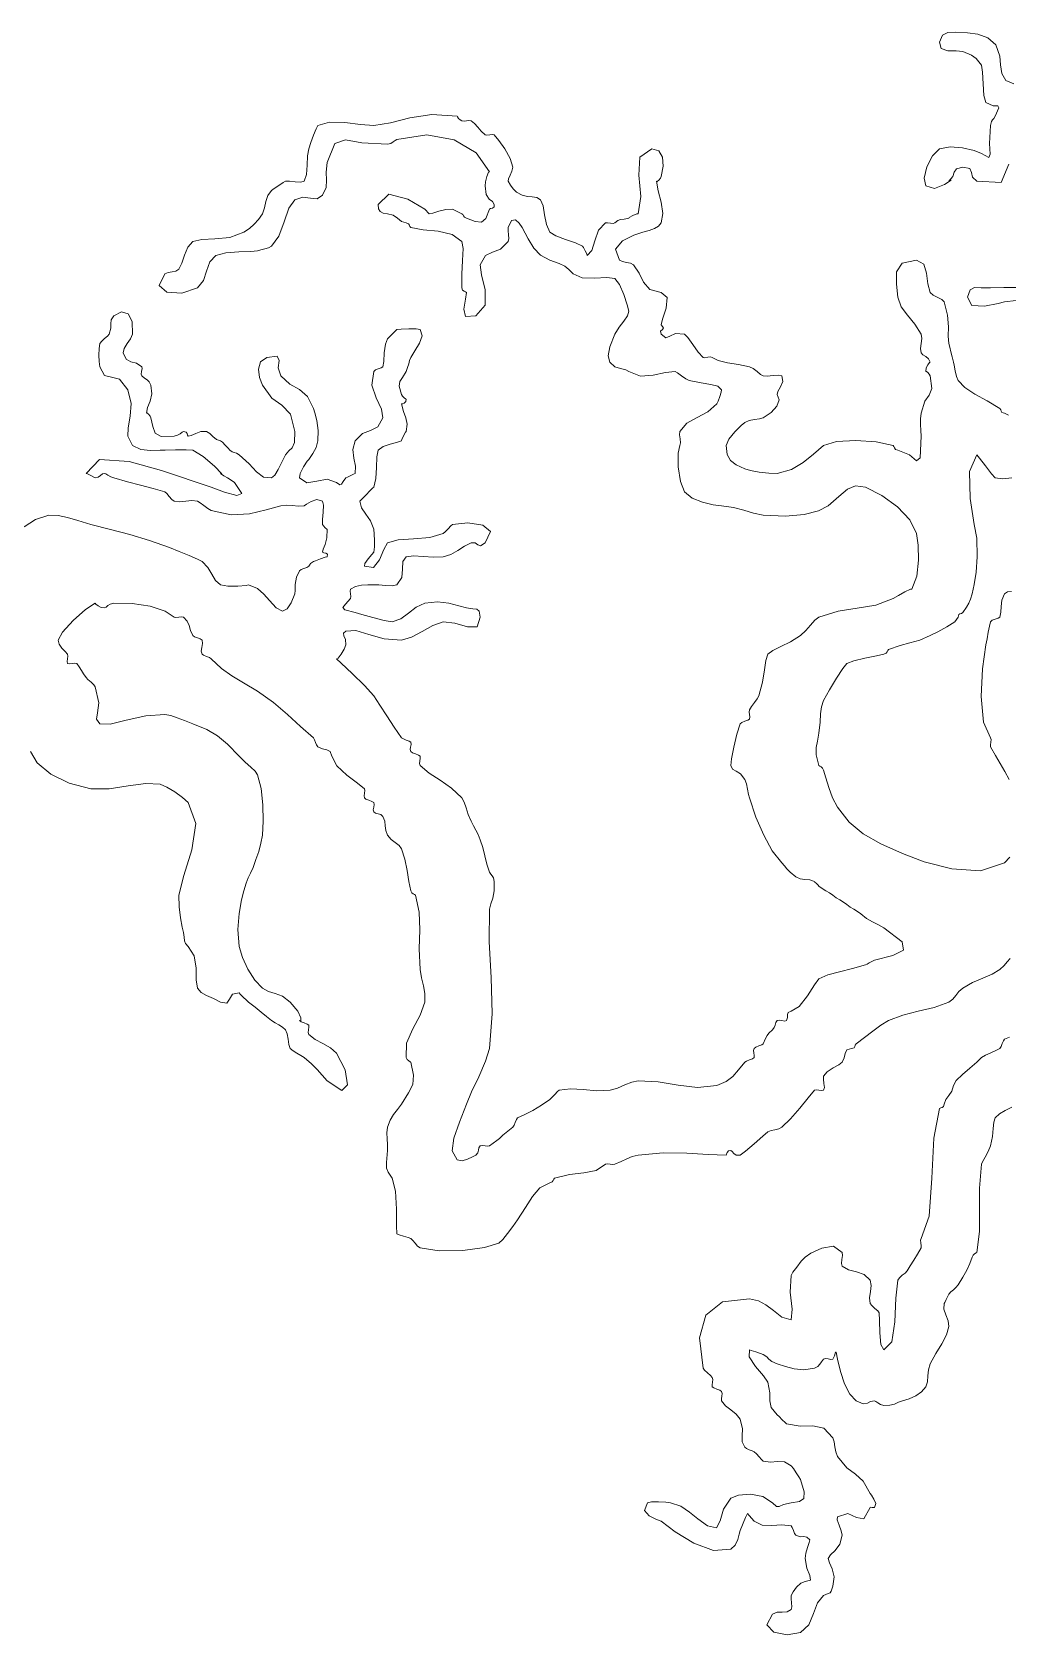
# Model space of a CAD drawing. Header units: inches. Extents: x 18 to 851, y -500 to 848.
# Drawn here: x 649.75 to 672.03, y 480.55 to 517.15 of the extents above; entities that cross this region are included whole.
import ezdxf

# ---------------------------------------------------------------- set-up
doc = ezdxf.new("R2010")
doc.units = ezdxf.units.IN
doc.header["$MEASUREMENT"] = 0
doc.layers.add('Layer 1', color=7, linetype='Continuous')

msp = doc.modelspace()

# ---------------------------------------------------------------- linework, layer by layer
at = {"layer": 'Layer 1', "lineweight": 0}
for points in [[(672.047, 514.128), (671.868, 513.712), (671.312, 513.739), (671.215, 513.833), (671.194, 513.942), (671.154, 514.03), (670.995, 514.057), (670.849, 514.019), (670.802, 513.944), (670.771, 513.846), (670.678, 513.739), (670.729, 513.763), (670.581, 513.663), (670.35, 513.574), (670.148, 513.633), (670.116, 513.809), (670.177, 514.067), (670.303, 514.32), (670.466, 514.48), (670.704, 514.526), (670.992, 514.502), (671.256, 514.44), (671.419, 514.375), (671.587, 514.284), (671.618, 514.359), (671.603, 514.601), (671.631, 515.01), (671.652, 515.1), (671.677, 515.143), (671.705, 515.172), (671.736, 515.222), (671.82, 515.414), (671.798, 515.458), (671.691, 515.462), (671.524, 515.539), (671.476, 515.693), (671.457, 515.963), (671.446, 516.233), (671.419, 516.386), (671.362, 516.468), (671.304, 516.541), (671.197, 516.616), (670.995, 516.704), (670.847, 516.716), (670.656, 516.718), (670.503, 516.766), (670.466, 516.916), (670.532, 517.071), (670.65, 517.137), (670.835, 517.145), (671.102, 517.127), (671.338, 517.096), (671.565, 517.015), (671.746, 516.857), (671.843, 516.598), (671.859, 516.399), (671.889, 516.197), (671.975, 516.036), (672.16, 515.962)], [(649.57, 505.851), (649.83, 506.017), (650.137, 506.116), (650.345, 506.11), (650.558, 506.063), (650.799, 505.989), (651.09, 505.904), (651.539, 505.788), (651.984, 505.67), (652.433, 505.537), (652.89, 505.375), (653.106, 505.288), (653.335, 505.194), (653.526, 505.111), (653.631, 505.057), (653.763, 504.919), (653.856, 504.765), (653.942, 504.624), (654.055, 504.527), (654.223, 504.496), (654.451, 504.494), (654.64, 504.509), (654.689, 504.527), (654.898, 504.436), (655.042, 504.312), (655.169, 504.163), (655.325, 503.998), (655.467, 503.923), (655.576, 503.972), (655.666, 504.113), (655.748, 504.315), (655.754, 504.394), (655.76, 504.533), (655.786, 504.696), (655.854, 504.845), (655.895, 504.871), (655.955, 504.893), (656.02, 504.917), (656.066, 504.951), (656.097, 504.993), (656.108, 505.012), (656.126, 505.027), (656.172, 505.057), (656.222, 505.075), (656.332, 505.115), (656.441, 505.152), (656.489, 505.163), (656.493, 505.225), (656.456, 505.247), (656.409, 505.253), (656.384, 505.269), (656.398, 505.336), (656.441, 505.445), (656.481, 505.598), (656.489, 505.798), (656.476, 505.795), (656.441, 505.825), (656.404, 505.868), (656.384, 505.904), (656.384, 506.016), (656.399, 506.183), (656.407, 506.342), (656.384, 506.433), (656.254, 506.468), (656.121, 506.427), (656.013, 506.362), (655.96, 506.327), (655.829, 506.321), (655.694, 506.332), (655.56, 506.34), (655.431, 506.327), (655.098, 506.237), (654.716, 506.148), (654.294, 506.123), (653.843, 506.222), (653.762, 506.268), (653.672, 506.333), (653.589, 506.396), (653.525, 506.433), (653.398, 506.449), (653.262, 506.436), (653.125, 506.422), (652.996, 506.433), (652.944, 506.471), (652.884, 506.541), (652.826, 506.609), (652.784, 506.645), (652.516, 506.722), (652.229, 506.799), (651.928, 506.878), (651.619, 506.963), (651.553, 506.989), (651.485, 507.024), (651.432, 507.055), (651.407, 507.068), (651.357, 507.057), (651.311, 507.02), (651.259, 506.981), (651.195, 506.963), (651.162, 506.982), (651.09, 507.022), (651.018, 507.06), (650.983, 507.068), (651.288, 507.383), (651.965, 507.34), (652.707, 507.135), (653.207, 506.963), (653.362, 506.912), (653.52, 506.86), (653.68, 506.807), (653.843, 506.751), (654.146, 506.643), (654.424, 506.566), (654.543, 506.607), (654.372, 506.857), (654.299, 506.917), (654.216, 506.965), (654.132, 507.013), (654.055, 507.068), (654.086, 507.056), (653.918, 507.23), (653.659, 507.456), (653.419, 507.598), (653.271, 507.607), (653.023, 507.607), (652.789, 507.602), (652.678, 507.598), (652.458, 507.594), (652.231, 507.613), (652.043, 507.704), (651.937, 507.916), (651.947, 508.111), (651.992, 508.371), (652.01, 508.667), (651.937, 508.975), (651.748, 509.218), (651.562, 509.267), (651.406, 509.302), (651.302, 509.504), (651.286, 509.621), (651.278, 509.77), (651.283, 509.918), (651.302, 510.033), (651.341, 510.087), (651.406, 510.145), (651.474, 510.199), (651.514, 510.245), (651.549, 510.382), (651.547, 510.486), (651.555, 510.575), (651.619, 510.668), (651.793, 510.759), (651.943, 510.712), (652.037, 510.537), (652.043, 510.245), (651.998, 510.142), (651.92, 510.032), (651.851, 509.922), (651.831, 509.821), (651.9, 509.674), (652.008, 509.617), (652.132, 509.583), (652.254, 509.504), (652.263, 509.46), (652.253, 509.396), (652.243, 509.333), (652.254, 509.292), (652.321, 509.244), (652.379, 509.207), (652.427, 509.16), (652.466, 509.08), (652.488, 508.887), (652.445, 508.717), (652.387, 508.57), (652.36, 508.445), (652.375, 508.449), (652.409, 508.418), (652.445, 508.375), (652.466, 508.339), (652.506, 508.135), (652.561, 507.986), (652.7, 507.908), (652.996, 507.916), (653.072, 507.938), (653.134, 507.974), (653.179, 508.006), (653.207, 508.021), (653.271, 508.012), (653.29, 507.978), (653.296, 507.938), (653.313, 507.916), (653.387, 507.932), (653.486, 507.98), (653.605, 508.023), (653.736, 508.021), (653.809, 507.979), (653.88, 507.909), (653.959, 507.842), (654.055, 507.81), (654.098, 507.78), (654.162, 507.714), (654.226, 507.644), (654.266, 507.598), (654.317, 507.561), (654.366, 507.542), (654.418, 507.526), (654.478, 507.492), (654.704, 507.289), (654.878, 507.104), (655.037, 506.98), (655.219, 506.963), (655.294, 507.025), (655.371, 507.155), (655.451, 507.321), (655.537, 507.492), (655.611, 507.583), (655.687, 507.654), (655.739, 507.777), (655.748, 508.021), (655.649, 508.42), (655.455, 508.622), (655.223, 508.788), (655.008, 509.08), (654.946, 509.254), (654.923, 509.445), (654.969, 509.613), (655.113, 509.716), (655.349, 509.742), (655.391, 509.646), (655.372, 509.478), (655.431, 509.292), (655.639, 509.107), (655.853, 508.981), (656.041, 508.826), (656.172, 508.551), (656.203, 508.448), (656.248, 508.272), (656.281, 508.051), (656.277, 507.81), (656.234, 507.656), (656.164, 507.523), (656.099, 507.428), (656.066, 507.386), (656.034, 507.346), (655.948, 507.219), (655.869, 507.069), (655.854, 506.963), (656.027, 506.854), (656.25, 506.892), (656.487, 506.938), (656.701, 506.857), (656.773, 506.803), (656.812, 506.821), (656.85, 506.883), (656.913, 506.963), (656.954, 506.984), (657.024, 507.017), (657.092, 507.048), (657.125, 507.068), (657.135, 507.231), (657.096, 507.416), (657.071, 507.613), (657.125, 507.81), (657.294, 507.979), (657.478, 508.049), (657.643, 508.132), (657.76, 508.339), (657.724, 508.537), (657.602, 508.792), (657.506, 509.086), (657.549, 509.398), (657.589, 509.43), (657.655, 509.454), (657.721, 509.477), (657.76, 509.504), (657.779, 509.623), (657.792, 509.82), (657.815, 510.018), (657.866, 510.139), (657.912, 510.184), (657.979, 510.253), (658.042, 510.318), (658.078, 510.351), (658.177, 510.364), (658.349, 510.371), (658.518, 510.367), (658.607, 510.351), (658.658, 510.206), (658.598, 510.039), (658.489, 509.869), (658.396, 509.716), (658.369, 509.645), (658.348, 509.566), (658.324, 509.482), (658.289, 509.398), (658.203, 509.26), (658.144, 509.169), (658.13, 509.061), (658.184, 508.869), (658.208, 508.831), (658.244, 508.795), (658.275, 508.77), (658.289, 508.763), (658.281, 508.707), (658.244, 508.673), (658.203, 508.658), (658.184, 508.657), (658.232, 508.48), (658.283, 508.334), (658.311, 508.19), (658.289, 508.021), (658.275, 508.01), (658.23, 507.929), (658.188, 507.841), (658.184, 507.81), (658.089, 507.778), (657.929, 507.737), (657.764, 507.68), (657.654, 507.598), (657.621, 507.443), (657.613, 507.205), (657.601, 506.951), (657.549, 506.751), (657.533, 506.735), (657.502, 506.707), (657.468, 506.674), (657.442, 506.645), (657.402, 506.603), (657.331, 506.532), (657.262, 506.465), (657.23, 506.433), (657.268, 506.285), (657.368, 506.14), (657.479, 505.982), (657.549, 505.798), (657.562, 505.677), (657.569, 505.532), (657.566, 505.388), (657.549, 505.269), (657.507, 505.217), (657.422, 505.118), (657.348, 505.014), (657.337, 504.951), (657.545, 504.918), (657.684, 505.095), (657.781, 505.332), (657.866, 505.48), (658.111, 505.548), (658.459, 505.573), (658.827, 505.605), (659.137, 505.692), (659.183, 505.733), (659.248, 505.804), (659.311, 505.872), (659.349, 505.904), (659.699, 505.937), (660.037, 505.889), (660.216, 505.743), (660.09, 505.48), (659.987, 505.414), (659.926, 505.438), (659.866, 505.483), (659.771, 505.48), (659.624, 505.404), (659.472, 505.308), (659.311, 505.219), (659.137, 505.163), (658.911, 505.153), (658.675, 505.174), (658.458, 505.189), (658.289, 505.163), (658.217, 505.055), (658.21, 504.881), (658.189, 504.688), (658.078, 504.527), (657.974, 504.502), (657.822, 504.507), (657.666, 504.522), (657.549, 504.527), (657.413, 504.522), (657.269, 504.516), (657.132, 504.489), (657.02, 504.421), (657.009, 504.379), (657.017, 504.318), (657.027, 504.256), (657.02, 504.21), (656.907, 504.084), (656.844, 504.006), (656.894, 503.951), (657.125, 503.892), (657.278, 503.849), (657.531, 503.775), (657.792, 503.707), (657.972, 503.681), (658.169, 503.746), (658.343, 503.875), (658.517, 504.013), (658.713, 504.104), (659.003, 504.132), (659.268, 504.103), (659.492, 504.047), (659.666, 503.998), (659.809, 503.978), (659.902, 503.968), (659.957, 503.92), (659.983, 503.786), (659.91, 503.565), (659.689, 503.564), (659.403, 503.648), (659.137, 503.681), (658.897, 503.596), (658.652, 503.458), (658.412, 503.327), (658.184, 503.257), (657.789, 503.287), (657.436, 503.391), (657.138, 503.481), (656.913, 503.469), (656.857, 503.417), (656.87, 503.359), (656.904, 503.275), (656.913, 503.151), (656.877, 503.055), (656.808, 502.937), (656.738, 502.846), (656.701, 502.833), (656.809, 502.737), (657.06, 502.502), (657.343, 502.221), (657.549, 501.986), (657.688, 501.779), (657.847, 501.532), (658.015, 501.274), (658.184, 501.033), (658.226, 501.006), (658.294, 500.979), (658.36, 500.953), (658.396, 500.928), (658.401, 500.878), (658.393, 500.82), (658.385, 500.762), (658.396, 500.716), (658.438, 500.688), (658.506, 500.661), (658.571, 500.635), (658.607, 500.61), (658.611, 500.562), (658.604, 500.5), (658.597, 500.44), (658.607, 500.398), (658.813, 500.223), (659.067, 500.062), (659.329, 499.884), (659.561, 499.657), (659.611, 499.562), (659.658, 499.431), (659.709, 499.281), (659.771, 499.127), (659.826, 499.021), (659.88, 498.922), (659.933, 498.82), (659.983, 498.704), (660.04, 498.524), (660.084, 498.333), (660.13, 498.142), (660.195, 497.963), (660.225, 497.918), (660.256, 497.88), (660.284, 497.83), (660.302, 497.751), (660.302, 497.534), (660.267, 497.369), (660.224, 497.236), (660.195, 497.116), (660.182, 496.369), (660.228, 495.556), (660.256, 494.729), (660.195, 493.939), (660.104, 493.645), (659.949, 493.292), (659.785, 492.946), (659.666, 492.669), (659.504, 492.253), (659.375, 491.89), (659.339, 491.598), (659.454, 491.398), (659.565, 491.374), (659.692, 491.407), (659.807, 491.462), (659.878, 491.504), (659.925, 491.553), (659.94, 491.612), (659.95, 491.669), (659.983, 491.716), (660.03, 491.725), (660.09, 491.716), (660.149, 491.707), (660.195, 491.716), (660.357, 491.832), (660.418, 491.885), (660.499, 491.959), (660.725, 492.139), (660.752, 492.182), (660.779, 492.25), (660.806, 492.316), (660.831, 492.351), (660.999, 492.429), (661.184, 492.524), (661.378, 492.639), (661.572, 492.774), (661.616, 492.818), (661.681, 492.888), (661.744, 492.954), (661.783, 492.986), (662.039, 493.017), (662.33, 492.997), (662.639, 492.972), (662.948, 492.986), (663.116, 493.034), (663.281, 493.103), (663.438, 493.167), (663.584, 493.198), (664.046, 493.173), (664.495, 493.098), (664.938, 493.047), (665.384, 493.092), (665.596, 493.179), (665.75, 493.3), (665.879, 493.449), (666.019, 493.622), (666.061, 493.647), (666.13, 493.675), (666.196, 493.704), (666.23, 493.728), (666.236, 493.777), (666.228, 493.835), (666.221, 493.894), (666.23, 493.939), (666.272, 493.968), (666.341, 493.994), (666.406, 494.02), (666.442, 494.045), (666.494, 494.165), (666.527, 494.233), (666.571, 494.288), (666.654, 494.363), (666.688, 494.412), (666.709, 494.471), (666.729, 494.529), (666.76, 494.575), (666.804, 494.583), (666.868, 494.573), (666.932, 494.564), (666.972, 494.575), (666.996, 494.643), (666.994, 494.709), (667.007, 494.762), (667.078, 494.786), (667.261, 494.899), (667.449, 495.141), (667.61, 495.39), (667.713, 495.527), (667.915, 495.618), (668.184, 495.69), (668.48, 495.76), (668.771, 495.845), (668.811, 495.865), (668.858, 495.895), (668.916, 495.926), (668.983, 495.951), (669.399, 496.062), (669.645, 496.182), (669.612, 496.371), (669.195, 496.692), (669.07, 496.761), (668.936, 496.827), (668.799, 496.905), (668.666, 497.01), (668.591, 497.067), (668.507, 497.116), (668.423, 497.165), (668.349, 497.222), (668.273, 497.279), (668.188, 497.328), (668.104, 497.376), (668.03, 497.434), (667.955, 497.491), (667.871, 497.54), (667.787, 497.588), (667.713, 497.645), (667.693, 497.664), (667.654, 497.702), (667.618, 497.738), (667.607, 497.751), (667.504, 497.784), (667.391, 497.797), (667.28, 497.813), (667.184, 497.857), (667.058, 497.961), (666.98, 498.041), (666.926, 498.108), (666.866, 498.175), (666.648, 498.45), (666.451, 498.805), (666.275, 499.216), (666.125, 499.657), (666.106, 499.738), (666.085, 499.854), (666.057, 499.977), (666.019, 500.081), (665.921, 500.206), (665.82, 500.267), (665.739, 500.315), (665.701, 500.398), (665.718, 500.548), (665.769, 500.814), (665.839, 501.111), (665.913, 501.351), (665.951, 501.383), (666.02, 501.408), (666.087, 501.431), (666.125, 501.457), (666.132, 501.506), (666.124, 501.563), (666.117, 501.619), (666.125, 501.668), (666.173, 501.747), (666.238, 501.837), (666.301, 501.923), (666.337, 501.986), (666.424, 502.304), (666.467, 502.58), (666.498, 502.798), (666.549, 502.939), (666.66, 503.027), (666.841, 503.116), (667.061, 503.223), (667.289, 503.363), (667.415, 503.477), (667.522, 503.603), (667.619, 503.715), (667.713, 503.786), (668.148, 503.921), (668.586, 503.988), (669.011, 504.06), (669.407, 504.21), (669.525, 504.279), (669.676, 504.364), (669.798, 504.426), (669.831, 504.421), (669.946, 504.725), (669.986, 505.084), (669.976, 505.429), (669.937, 505.692), (669.783, 506.007), (669.505, 506.304), (669.15, 506.561), (668.771, 506.751), (668.548, 506.786), (668.361, 506.706), (668.168, 506.543), (667.925, 506.327), (667.705, 506.212), (667.373, 506.131), (666.946, 506.095), (666.442, 506.116), (666.218, 506.159), (665.997, 506.227), (665.761, 506.292), (665.489, 506.327), (665.295, 506.351), (665.054, 506.409), (664.818, 506.506), (664.643, 506.645), (664.551, 506.879), (664.502, 507.214), (664.498, 507.529), (664.537, 507.704), (664.553, 507.765), (664.544, 507.857), (664.532, 507.951), (664.537, 508.021), (664.696, 508.214), (664.93, 508.344), (665.178, 508.471), (665.384, 508.657), (665.411, 508.719), (665.447, 508.824), (665.479, 508.924), (665.489, 508.975), (665.406, 509.058), (665.247, 509.1), (665.022, 509.133), (664.748, 509.186), (664.67, 509.227), (664.572, 509.298), (664.482, 509.366), (664.431, 509.398), (664.207, 509.371), (663.93, 509.308), (663.638, 509.29), (663.372, 509.398), (663.302, 509.435), (663.215, 509.458), (663.127, 509.478), (663.055, 509.504), (662.941, 509.604), (662.901, 509.749), (662.938, 509.956), (663.055, 510.245), (663.149, 510.404), (663.256, 510.545), (663.342, 510.669), (663.372, 510.774), (663.337, 510.919), (663.258, 511.15), (663.157, 511.378), (663.055, 511.516), (662.867, 511.544), (662.59, 511.526), (662.307, 511.53), (662.102, 511.622), (662.007, 511.724), (661.912, 511.798), (661.78, 511.863), (661.572, 511.939), (661.356, 512.052), (661.203, 512.212), (661.076, 512.422), (660.937, 512.68), (660.87, 512.78), (660.783, 512.857), (660.693, 512.846), (660.619, 512.68), (660.617, 512.607), (660.628, 512.517), (660.635, 512.429), (660.619, 512.363), (660.442, 512.187), (660.264, 512.119), (660.104, 512.04), (659.983, 511.833), (660.012, 511.601), (660.094, 511.256), (660.094, 510.909), (659.878, 510.668), (659.646, 510.654), (659.603, 510.82), (659.644, 511.043), (659.666, 511.198), (659.648, 511.211), (659.614, 511.225), (659.58, 511.252), (659.561, 511.304), (659.558, 511.614), (659.577, 511.931), (659.589, 512.2), (659.561, 512.363), (659.339, 512.525), (659.019, 512.595), (658.678, 512.628), (658.396, 512.68), (658.377, 512.702), (658.367, 512.736), (658.346, 512.769), (658.289, 512.786), (658.187, 512.821), (658.094, 512.892), (657.993, 512.962), (657.866, 512.998), (657.766, 513.012), (657.694, 513.045), (657.656, 513.109), (657.654, 513.21), (657.895, 513.442), (658.329, 513.329), (658.718, 513.103), (658.819, 512.998), (658.902, 513.011), (659.038, 513.055), (659.196, 513.097), (659.349, 513.104), (659.363, 513.091), (659.436, 513.055), (659.518, 513.018), (659.561, 512.998), (659.582, 512.977), (659.599, 512.949), (659.621, 512.919), (659.666, 512.892), (659.865, 512.819), (660.008, 512.808), (660.111, 512.891), (660.195, 513.104), (660.219, 513.119), (660.261, 513.127), (660.296, 513.151), (660.302, 513.21), (660.259, 513.274), (660.188, 513.332), (660.119, 513.434), (660.09, 513.633), (660.102, 513.727), (660.131, 513.85), (660.166, 513.945), (660.195, 513.951), (659.885, 514.389), (659.386, 514.685), (658.763, 514.799), (658.078, 514.692), (658.037, 514.668), (657.996, 514.635), (657.943, 514.604), (657.866, 514.586), (657.282, 514.619), (656.904, 514.687), (656.663, 514.598), (656.489, 514.163), (656.465, 513.943), (656.473, 513.76), (656.463, 513.593), (656.384, 513.421), (656.256, 513.338), (656.105, 513.351), (655.935, 513.372), (655.748, 513.315), (655.613, 513.121), (655.505, 512.811), (655.386, 512.488), (655.219, 512.257), (655.147, 512.22), (655.062, 512.193), (654.975, 512.172), (654.901, 512.151), (654.744, 512.136), (654.473, 512.13), (654.177, 512.107), (653.948, 512.045), (653.812, 511.895), (653.737, 511.685), (653.662, 511.47), (653.525, 511.304), (653.172, 511.182), (652.831, 511.207), (652.651, 511.36), (652.784, 511.622), (652.857, 511.657), (652.947, 511.67), (653.035, 511.686), (653.102, 511.728), (653.171, 511.868), (653.23, 512.053), (653.306, 512.234), (653.419, 512.363), (653.627, 512.412), (653.925, 512.422), (654.262, 512.457), (654.584, 512.574), (654.712, 512.66), (654.822, 512.755), (654.92, 512.866), (655.008, 512.998), (655.06, 513.132), (655.091, 513.275), (655.134, 513.412), (655.219, 513.527), (655.281, 513.573), (655.385, 513.643), (655.484, 513.708), (655.537, 513.739), (655.626, 513.74), (655.76, 513.728), (655.888, 513.721), (655.96, 513.739), (656.013, 513.891), (656.032, 514.104), (656.042, 514.319), (656.066, 514.48), (656.114, 514.62), (656.176, 514.789), (656.234, 514.935), (656.277, 515.01), (656.541, 515.09), (656.888, 515.079), (657.247, 515.033), (657.549, 515.01), (657.934, 515.072), (658.371, 515.185), (658.873, 515.263), (659.454, 515.222), (659.46, 515.208), (659.484, 515.174), (659.52, 515.138), (659.561, 515.116), (659.611, 515.113), (659.668, 515.12), (659.724, 515.125), (659.771, 515.116), (659.851, 515.057), (659.923, 514.972), (659.999, 514.879), (660.09, 514.798), (660.135, 514.792), (660.199, 514.801), (660.262, 514.809), (660.302, 514.798), (660.404, 514.67), (660.543, 514.479), (660.666, 514.261), (660.725, 514.057), (660.706, 513.968), (660.662, 513.876), (660.623, 513.795), (660.619, 513.739), (660.674, 513.648), (660.731, 513.567), (660.812, 513.492), (660.937, 513.421), (661.06, 513.388), (661.17, 513.383), (661.27, 513.371), (661.36, 513.315), (661.418, 513.179), (661.451, 512.972), (661.492, 512.751), (661.572, 512.574), (661.706, 512.494), (661.928, 512.411), (662.157, 512.33), (662.313, 512.257), (662.335, 512.223), (662.375, 512.15), (662.411, 512.079), (662.419, 512.045), (662.525, 512.154), (662.596, 512.377), (662.684, 512.618), (662.843, 512.786), (662.888, 512.79), (662.953, 512.781), (663.016, 512.775), (663.055, 512.786), (663.119, 512.845), (663.184, 512.865), (663.263, 512.872), (663.372, 512.892), (663.382, 512.907), (663.463, 512.954), (663.552, 512.997), (663.584, 512.998), (663.645, 513.393), (663.598, 513.874), (663.623, 514.289), (663.901, 514.48), (664.06, 514.433), (664.143, 514.289), (664.158, 514.082), (664.113, 513.845), (664.094, 513.81), (664.058, 513.765), (664.023, 513.733), (664.007, 513.739), (664.046, 513.521), (664.113, 513.259), (664.152, 513), (664.113, 512.786), (664.051, 512.713), (663.957, 512.658), (663.836, 512.614), (663.689, 512.574), (663.484, 512.508), (663.226, 512.376), (663.066, 512.185), (663.16, 511.939), (663.229, 511.903), (663.319, 511.886), (663.408, 511.869), (663.478, 511.833), (663.605, 511.64), (663.708, 511.432), (663.854, 511.266), (664.113, 511.198), (664.248, 511.087), (664.223, 510.839), (664.143, 510.586), (664.113, 510.457), (664.166, 510.389), (664.139, 510.351), (664.098, 510.312), (664.113, 510.245), (664.218, 510.162), (664.31, 510.2), (664.436, 510.261), (664.643, 510.245), (664.719, 510.167), (664.83, 510.009), (664.954, 509.837), (665.066, 509.716), (665.111, 509.709), (665.175, 509.718), (665.238, 509.727), (665.277, 509.716), (665.408, 509.644), (665.624, 509.595), (665.879, 509.554), (666.125, 509.504), (666.21, 509.462), (666.299, 509.395), (666.38, 509.329), (666.442, 509.292), (666.531, 509.291), (666.666, 509.304), (666.794, 509.31), (666.866, 509.292), (666.889, 509.168), (666.834, 509.043), (666.77, 508.937), (666.76, 508.869), (666.803, 508.75), (666.75, 508.606), (666.623, 508.461), (666.442, 508.339), (666.354, 508.314), (666.239, 508.296), (666.119, 508.273), (666.019, 508.233), (665.934, 508.16), (665.79, 508.015), (665.655, 507.847), (665.596, 507.704), (665.618, 507.501), (665.691, 507.363), (665.821, 507.263), (666.019, 507.174), (666.151, 507.137), (666.351, 507.098), (666.568, 507.07), (666.76, 507.068), (667.087, 507.153), (667.351, 507.313), (667.584, 507.51), (667.818, 507.704), (668.111, 507.797), (668.551, 507.821), (669.021, 507.786), (669.407, 507.704), (669.425, 507.683), (669.435, 507.648), (669.457, 507.615), (669.513, 507.598), (669.776, 507.491), (669.938, 507.357), (670.021, 507.422), (670.042, 507.916), (670.038, 508.046), (670.032, 508.181), (670.031, 508.316), (670.042, 508.445), (670.13, 508.716), (670.23, 508.857), (670.289, 509.003), (670.254, 509.292), (670.231, 509.333), (670.195, 509.37), (670.163, 509.394), (670.148, 509.398), (670.16, 509.475), (670.196, 509.546), (670.234, 509.597), (670.254, 509.61), (670.213, 509.685), (670.148, 509.734), (670.084, 509.774), (670.042, 509.821), (670.029, 509.922), (670.043, 510.034), (670.057, 510.145), (670.042, 510.245), (669.901, 510.479), (669.733, 510.677), (669.587, 510.871), (669.513, 511.092), (669.479, 511.388), (669.484, 511.667), (669.61, 511.87), (669.937, 511.939), (670.104, 511.847), (670.17, 511.642), (670.198, 511.399), (670.254, 511.198), (670.32, 511.14), (670.423, 511.086), (670.52, 511.036), (670.572, 510.986), (670.646, 510.68), (670.666, 510.417), (670.665, 510.201), (670.678, 510.033), (670.697, 509.948), (670.723, 509.845), (670.752, 509.731), (670.783, 509.61), (670.798, 509.536), (670.822, 509.411), (670.854, 509.28), (670.89, 509.186), (671.042, 509.027), (671.272, 508.877), (671.551, 508.724), (671.843, 508.551), (671.867, 508.519), (671.872, 508.486), (671.889, 508.459), (671.948, 508.445), (672.04, 508.401)], [(672.216, 511.017), (671.948, 510.986), (671.804, 510.945), (671.493, 510.885), (671.199, 510.902), (671.102, 511.092), (671.164, 511.258), (671.266, 511.311), (671.417, 511.307), (671.631, 511.304), (671.935, 511.315), (672.232, 511.314)], [(672.112, 506.966), (671.899, 506.942), (671.736, 506.963), (671.65, 507.058), (671.512, 507.241), (671.38, 507.418), (671.312, 507.492), (671.148, 507.113), (671.165, 506.497), (671.255, 505.902), (671.312, 505.586), (671.323, 505.164), (671.299, 504.812), (671.256, 504.53), (671.207, 504.315), (671.172, 504.195), (671.133, 504.106), (671.078, 504.016), (670.995, 503.892), (670.963, 503.868), (670.931, 503.863), (670.903, 503.846), (670.89, 503.786), (670.812, 503.681), (670.634, 503.561), (670.425, 503.447), (670.254, 503.363), (670.011, 503.262), (669.79, 503.197), (669.563, 503.135), (669.301, 503.045), (669.283, 503.026), (669.269, 502.996), (669.243, 502.963), (669.195, 502.939), (669.022, 502.904), (668.763, 502.852), (668.508, 502.79), (668.349, 502.728), (668.258, 502.614), (668.114, 502.394), (667.954, 502.127), (667.818, 501.88), (667.769, 501.736), (667.75, 501.581), (667.738, 501.39), (667.713, 501.139), (667.676, 500.957), (667.646, 500.807), (667.649, 500.638), (667.713, 500.398), (667.73, 500.382), (667.762, 500.366), (667.795, 500.338), (667.818, 500.292), (667.866, 500.114), (667.936, 499.892), (668.025, 499.658), (668.137, 499.445), (668.402, 499.105), (668.724, 498.839), (669.121, 498.611), (669.619, 498.386), (670.116, 498.2), (670.748, 498.037), (671.398, 497.996), (671.948, 498.175), (672.069, 498.302)], [(672.054, 500.081), (671.955, 500.261), (671.85, 500.443), (671.74, 500.63), (671.631, 500.822), (671.626, 500.867), (671.635, 500.932), (671.642, 500.994), (671.631, 501.033), (671.464, 501.391), (671.415, 501.97), (671.447, 502.609), (671.524, 503.151), (671.551, 503.291), (671.578, 503.443), (671.604, 503.581), (671.631, 503.681), (671.669, 503.713), (671.736, 503.738), (671.805, 503.76), (671.843, 503.786), (671.865, 503.897), (671.868, 504.032), (671.885, 504.176), (671.948, 504.315), (672.016, 504.361), (672.104, 504.374)], [(672.075, 495.993), (672.006, 495.915), (671.936, 495.828), (671.843, 495.739), (671.669, 495.637), (671.449, 495.543), (671.215, 495.442), (670.995, 495.316), (670.908, 495.235), (670.838, 495.146), (670.767, 495.062), (670.678, 494.998), (670.338, 494.873), (669.979, 494.785), (669.627, 494.698), (669.301, 494.575), (669.123, 494.466), (668.939, 494.33), (668.752, 494.184), (668.561, 494.045), (668.536, 494.013), (668.531, 493.98), (668.515, 493.953), (668.454, 493.939), (668.348, 493.903), (668.307, 493.823), (668.286, 493.722), (668.242, 493.622), (668.166, 493.567), (668.035, 493.492), (667.901, 493.401), (667.818, 493.304), (667.813, 493.233), (667.826, 493.14), (667.835, 493.049), (667.818, 492.986), (667.776, 492.977), (667.712, 492.987), (667.648, 492.996), (667.607, 492.986), (667.465, 492.808), (667.274, 492.571), (667.064, 492.331), (666.866, 492.139), (666.793, 492.102), (666.707, 492.083), (666.622, 492.066), (666.549, 492.034), (666.432, 491.934), (666.232, 491.759), (666.033, 491.589), (665.913, 491.504), (665.821, 491.5), (665.769, 491.538), (665.735, 491.585), (665.701, 491.61), (665.645, 491.596), (665.616, 491.559), (665.604, 491.521), (665.596, 491.504), (665.182, 491.515), (664.695, 491.544), (664.156, 491.553), (663.584, 491.504), (663.449, 491.471), (663.324, 491.419), (663.197, 491.358), (663.055, 491.292), (663.009, 491.29), (662.943, 491.298), (662.881, 491.303), (662.843, 491.292), (662.628, 491.149), (662.347, 491.096), (662.021, 491.062), (661.678, 490.975), (661.66, 490.956), (661.646, 490.925), (661.62, 490.893), (661.572, 490.869), (661.343, 490.752), (661.173, 490.556), (661.018, 490.304), (660.831, 490.021), (660.723, 489.874), (660.606, 489.713), (660.496, 489.575), (660.407, 489.492), (660.082, 489.39), (659.583, 489.323), (659.045, 489.314), (658.607, 489.387), (658.551, 489.426), (658.496, 489.488), (658.443, 489.553), (658.396, 489.598), (658.339, 489.618), (658.233, 489.649), (658.13, 489.682), (658.078, 489.704), (658.067, 489.891), (658.069, 490.266), (658.05, 490.678), (657.972, 490.975), (657.879, 491.116), (657.84, 491.205), (657.84, 491.337), (657.866, 491.61), (657.867, 491.741), (657.857, 491.876), (657.853, 492.011), (657.866, 492.139), (657.924, 492.301), (658.005, 492.43), (658.096, 492.546), (658.184, 492.669), (658.345, 492.923), (658.439, 493.117), (658.459, 493.325), (658.396, 493.622), (658.38, 493.634), (658.348, 493.653), (658.312, 493.684), (658.289, 493.728), (658.301, 494.056), (658.439, 494.382), (658.607, 494.699), (658.713, 494.998), (658.716, 495.189), (658.684, 495.37), (658.64, 495.55), (658.607, 495.739), (658.591, 496.21), (658.6, 496.643), (658.585, 497.048), (658.501, 497.434), (658.484, 497.449), (658.453, 497.466), (658.419, 497.493), (658.396, 497.539), (658.354, 497.751), (658.312, 498.003), (658.259, 498.261), (658.184, 498.492), (658.127, 498.57), (658.043, 498.637), (657.95, 498.711), (657.866, 498.81), (657.827, 498.913), (657.814, 499.021), (657.801, 499.13), (657.76, 499.233), (657.711, 499.276), (657.65, 499.294), (657.592, 499.309), (657.549, 499.339), (657.54, 499.386), (657.549, 499.446), (657.559, 499.505), (657.549, 499.551), (657.507, 499.578), (657.438, 499.605), (657.372, 499.632), (657.337, 499.657), (657.332, 499.705), (657.341, 499.766), (657.348, 499.824), (657.337, 499.869), (657.183, 499.995), (656.937, 500.175), (656.705, 500.387), (656.596, 500.61), (656.559, 500.716), (656.479, 500.758), (656.378, 500.778), (656.277, 500.822), (656.244, 500.867), (656.223, 500.927), (656.202, 500.987), (656.172, 501.033), (655.881, 501.292), (655.582, 501.562), (655.261, 501.833), (654.901, 502.092), (654.58, 502.288), (654.311, 502.444), (654.072, 502.61), (653.843, 502.833), (653.799, 502.861), (653.731, 502.89), (653.667, 502.917), (653.631, 502.939), (653.615, 503.009), (653.627, 503.096), (653.641, 503.184), (653.631, 503.257), (653.59, 503.291), (653.525, 503.313), (653.461, 503.334), (653.419, 503.363), (653.369, 503.479), (653.336, 503.591), (653.292, 503.696), (653.207, 503.786), (653.162, 503.793), (653.098, 503.783), (653.035, 503.775), (652.996, 503.786), (652.788, 503.925), (652.448, 504.035), (652.038, 504.099), (651.619, 504.104), (651.535, 504.084), (651.48, 504.05), (651.442, 504.017), (651.407, 503.998), (651.33, 504.007), (651.257, 504.042), (651.205, 504.083), (651.195, 504.104), (650.97, 503.963), (650.689, 503.709), (650.45, 503.441), (650.349, 503.257), (650.373, 503.167), (650.434, 503.081), (650.505, 503.002), (650.561, 502.939), (650.568, 502.894), (650.559, 502.831), (650.55, 502.77), (650.561, 502.728), (650.604, 502.719), (650.667, 502.729), (650.73, 502.738), (650.772, 502.728), (650.83, 502.65), (650.88, 502.571), (650.929, 502.49), (650.983, 502.41), (651.028, 502.364), (651.097, 502.302), (651.162, 502.241), (651.195, 502.198), (651.273, 501.829), (651.245, 501.598), (651.219, 501.457), (651.302, 501.351), (651.531, 501.345), (651.903, 501.433), (652.345, 501.533), (652.784, 501.563), (652.918, 501.538), (653.063, 501.489), (653.229, 501.425), (653.419, 501.351), (653.74, 501.22), (653.984, 501.078), (654.211, 500.888), (654.478, 500.61), (654.615, 500.474), (654.743, 500.36), (654.845, 500.265), (654.901, 500.187), (654.98, 499.874), (655.02, 499.5), (655.025, 499.125), (655.008, 498.81), (654.976, 498.623), (654.925, 498.435), (654.862, 498.249), (654.796, 498.069), (654.74, 497.937), (654.688, 497.83), (654.636, 497.71), (654.584, 497.539), (654.534, 497.33), (654.478, 497.019), (654.448, 496.65), (654.478, 496.269), (654.552, 496.016), (654.677, 495.744), (654.835, 495.497), (655.008, 495.316), (655.151, 495.24), (655.303, 495.194), (655.465, 495.13), (655.643, 494.998), (655.818, 494.788), (655.888, 494.639), (655.888, 494.563), (655.854, 494.575), (655.896, 494.546), (655.964, 494.52), (656.03, 494.495), (656.066, 494.469), (656.07, 494.421), (656.062, 494.359), (656.056, 494.3), (656.066, 494.257), (656.211, 494.141), (656.389, 494.049), (656.564, 493.955), (656.701, 493.833), (656.899, 493.448), (656.948, 493.11), (656.82, 492.975), (656.489, 493.198), (656.373, 493.326), (656.26, 493.455), (656.13, 493.587), (655.96, 493.728), (655.884, 493.776), (655.794, 493.827), (655.708, 493.881), (655.643, 493.939), (655.609, 494.028), (655.594, 494.151), (655.577, 494.274), (655.537, 494.363), (655.465, 494.424), (655.384, 494.474), (655.3, 494.521), (655.219, 494.575), (655.103, 494.667), (654.979, 494.768), (654.844, 494.879), (654.689, 494.998), (654.646, 495.037), (654.57, 495.11), (654.5, 495.18), (654.478, 495.21), (654.324, 495.175), (654.259, 495.061), (654.197, 494.968), (654.055, 494.998), (653.891, 495.08), (653.737, 495.145), (653.61, 495.216), (653.525, 495.316), (653.498, 495.501), (653.494, 495.77), (653.452, 496.049), (653.313, 496.269), (653.254, 496.333), (653.233, 496.397), (653.226, 496.477), (653.207, 496.586), (653.18, 496.708), (653.14, 496.917), (653.108, 497.172), (653.102, 497.434), (653.213, 497.885), (653.399, 498.473), (653.49, 499.07), (653.313, 499.551), (653.186, 499.665), (653.012, 499.794), (652.83, 499.907), (652.678, 499.975), (652.35, 499.989), (651.946, 499.932), (651.511, 499.869), (651.09, 499.869), (650.598, 499.993), (650.177, 500.203), (649.867, 500.458), (649.713, 500.716)], [(672.111, 492.598), (671.962, 492.524), (671.833, 492.444), (671.736, 492.351), (671.705, 492.257), (671.691, 492.111), (671.674, 491.927), (671.631, 491.716), (671.578, 491.587), (671.509, 491.457), (671.447, 491.35), (671.419, 491.292), (671.375, 490.751), (671.38, 490.245), (671.378, 489.759), (671.312, 489.281), (671.298, 489.272), (671.266, 489.25), (671.23, 489.217), (671.207, 489.175), (671.158, 489.025), (671.088, 488.874), (670.998, 488.715), (670.89, 488.54), (670.838, 488.477), (670.781, 488.426), (670.725, 488.379), (670.678, 488.328), (670.656, 488.285), (670.617, 488.207), (670.583, 488.136), (670.572, 488.116), (670.566, 487.984), (670.61, 487.853), (670.661, 487.72), (670.678, 487.586), (670.622, 487.397), (670.514, 487.191), (670.382, 486.971), (670.254, 486.739), (670.214, 486.603), (670.201, 486.463), (670.189, 486.329), (670.148, 486.21), (670.052, 486.098), (669.92, 486.008), (669.771, 485.939), (669.619, 485.893), (669.531, 485.859), (669.439, 485.819), (669.332, 485.789), (669.195, 485.787), (669.116, 485.809), (669.057, 485.843), (669.014, 485.876), (668.983, 485.893), (668.891, 485.877), (668.818, 485.836), (668.724, 485.823), (668.561, 485.893), (668.415, 486.043), (668.295, 486.28), (668.201, 486.562), (668.137, 486.845), (668.103, 487.003), (668.087, 486.999), (668.069, 486.918), (668.03, 486.845), (667.984, 486.837), (667.924, 486.847), (667.863, 486.856), (667.818, 486.845), (667.768, 486.785), (667.733, 486.725), (667.688, 486.672), (667.607, 486.634), (667.368, 486.603), (667.148, 486.625), (666.946, 486.679), (666.76, 486.739), (666.639, 486.79), (666.571, 486.84), (666.519, 486.893), (666.442, 486.951), (666.378, 486.975), (666.269, 487.009), (666.167, 487.04), (666.125, 487.057), (666.119, 486.893), (666.263, 486.676), (666.443, 486.464), (666.549, 486.316), (666.59, 486.075), (666.59, 485.893), (666.622, 485.736), (666.76, 485.575), (666.804, 485.532), (666.875, 485.461), (666.941, 485.394), (666.972, 485.363), (667.287, 485.316), (667.576, 485.322), (667.827, 485.269), (668.03, 485.045), (668.057, 484.957), (668.074, 484.843), (668.097, 484.725), (668.137, 484.622), (668.346, 484.365), (668.544, 484.214), (668.723, 484.055), (668.878, 483.775), (668.909, 483.735), (668.968, 483.649), (669.008, 483.546), (668.983, 483.457), (668.963, 483.455), (668.929, 483.458), (668.895, 483.46), (668.878, 483.457), (668.733, 483.196), (668.567, 483.227), (668.371, 483.32), (668.137, 483.245), (668.131, 483.171), (668.17, 483.051), (668.22, 482.922), (668.242, 482.822), (668.189, 482.617), (668.084, 482.474), (667.979, 482.373), (667.925, 482.292), (667.951, 482.195), (668.016, 482.054), (668.061, 481.874), (668.03, 481.657), (667.989, 481.545), (667.966, 481.506), (667.921, 481.49), (667.818, 481.445), (667.677, 481.279), (667.588, 481.033), (667.48, 480.78), (667.289, 480.598), (666.987, 480.546), (666.681, 480.612), (666.521, 480.778), (666.654, 481.022), (666.758, 481.063), (666.875, 481.067), (666.988, 481.075), (667.078, 481.128), (667.094, 481.191), (667.087, 481.281), (667.075, 481.374), (667.078, 481.445), (667.121, 481.531), (667.2, 481.637), (667.298, 481.726), (667.396, 481.763), (667.516, 481.799), (667.503, 481.901), (667.437, 482.067), (667.396, 482.292), (667.414, 482.411), (667.454, 482.544), (667.491, 482.657), (667.501, 482.716), (667.435, 482.782), (667.364, 482.791), (667.283, 482.789), (667.184, 482.822), (667.157, 482.862), (667.128, 482.932), (667.1, 483), (667.078, 483.034), (666.862, 483.058), (666.635, 483.042), (666.417, 483.049), (666.23, 483.14), (666.121, 483.273), (666.079, 483.322), (666.034, 483.228), (665.913, 482.928), (665.894, 482.85), (665.859, 482.726), (665.799, 482.596), (665.701, 482.504), (665.305, 482.473), (664.855, 482.641), (664.432, 482.9), (664.113, 483.14), (664.008, 483.182), (663.838, 483.264), (663.727, 483.389), (663.795, 483.563), (663.887, 483.583), (664.051, 483.583), (664.22, 483.574), (664.325, 483.563), (664.557, 483.483), (664.755, 483.353), (664.95, 483.195), (665.172, 483.034), (665.371, 482.99), (665.456, 483.154), (665.531, 483.418), (665.701, 483.669), (665.878, 483.738), (666.148, 483.76), (666.434, 483.709), (666.654, 483.563), (666.74, 483.479), (666.807, 483.479), (666.902, 483.521), (667.078, 483.563), (667.265, 483.594), (667.365, 483.662), (667.374, 483.813), (667.289, 484.092), (667.256, 484.155), (667.194, 484.251), (667.128, 484.348), (667.078, 484.41), (666.926, 484.497), (666.767, 484.504), (666.604, 484.491), (666.442, 484.516), (666.4, 484.551), (666.346, 484.613), (666.286, 484.679), (666.23, 484.728), (666.184, 484.75), (666.121, 484.776), (666.061, 484.804), (666.019, 484.833), (665.957, 484.957), (665.96, 485.091), (665.965, 485.255), (665.913, 485.469), (665.826, 485.586), (665.702, 485.684), (665.577, 485.779), (665.489, 485.893), (665.484, 485.941), (665.493, 486), (665.5, 486.059), (665.489, 486.104), (665.447, 486.132), (665.379, 486.159), (665.313, 486.185), (665.277, 486.21), (665.271, 486.259), (665.279, 486.317), (665.287, 486.375), (665.277, 486.422), (665.235, 486.468), (665.166, 486.532), (665.099, 486.595), (665.066, 486.634), (664.988, 487.332), (665.133, 487.845), (665.509, 488.149), (666.125, 488.222), (666.33, 488.176), (666.503, 488.081), (666.672, 487.951), (666.866, 487.798), (667.076, 487.744), (667.098, 487.987), (667.057, 488.373), (667.078, 488.751), (667.119, 488.826), (667.205, 488.947), (667.306, 489.077), (667.396, 489.175), (667.527, 489.262), (667.775, 489.379), (668.045, 489.42), (668.242, 489.281), (668.249, 489.211), (668.235, 489.116), (668.226, 489.024), (668.242, 488.963), (668.39, 488.879), (668.569, 488.834), (668.744, 488.774), (668.878, 488.646), (668.902, 488.528), (668.889, 488.386), (668.869, 488.241), (668.878, 488.116), (668.916, 488.066), (668.986, 488.003), (669.056, 487.944), (669.09, 487.904), (669.097, 487.729), (669.099, 487.446), (669.122, 487.181), (669.195, 487.057), (669.375, 487.236), (669.441, 487.697), (669.464, 488.235), (669.513, 488.646), (669.551, 488.702), (669.614, 488.757), (669.68, 488.81), (669.725, 488.857), (669.796, 488.972), (669.877, 489.104), (669.961, 489.244), (670.042, 489.387), (670.047, 489.433), (670.038, 489.497), (670.031, 489.56), (670.042, 489.598), (670.229, 490.109), (670.291, 490.974), (670.334, 491.892), (670.466, 492.563), (670.492, 492.584), (670.525, 492.591), (670.557, 492.61), (670.572, 492.669), (670.607, 492.772), (670.677, 492.865), (670.747, 492.965), (670.783, 493.092), (670.845, 493.203), (670.986, 493.341), (671.158, 493.487), (671.312, 493.622), (671.336, 493.645), (671.367, 493.678), (671.397, 493.708), (671.419, 493.728), (671.514, 493.785), (671.632, 493.839), (671.749, 493.89), (671.843, 493.939), (671.871, 493.981), (671.897, 494.049), (671.923, 494.115), (671.948, 494.151), (672.064, 494.195)]]:
    msp.add_lwpolyline(points, dxfattribs=at)

doc.saveas('drawing.dxf')
